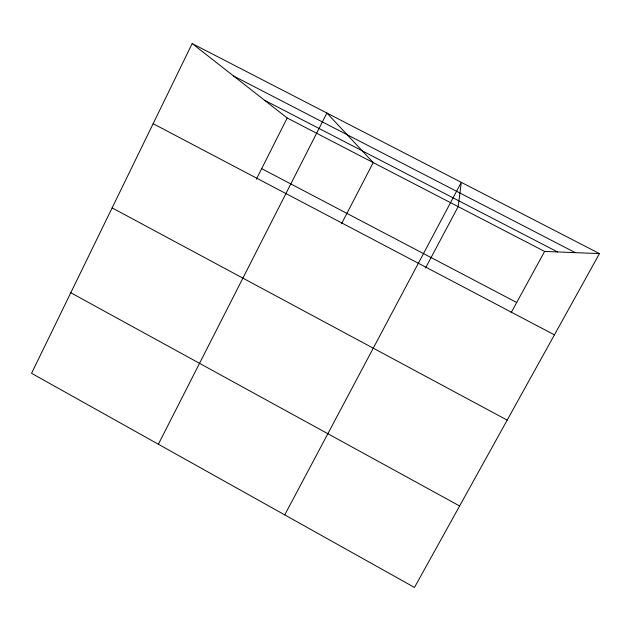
<?xml version="1.0" encoding="UTF-8"?>
<svg xmlns="http://www.w3.org/2000/svg" width="631" height="631" viewBox="0 0 631 631"><rect width="100%" height="100%" fill="white"/><g stroke="black" fill="none" stroke-linecap="round" stroke-linejoin="round"><path stroke-width="0.95" d="M192.179 43.555L31.55 373.307L414.48 587.445L599.45 253.599L192.179 43.555L287.2 118.005L544.616 251.43L599.45 253.599M256.36 179.18L287.2 118.005M158.373 444.232L326.905 113.036L373.221 162.593L341.513 223.784M284.747 514.896L461.308 182.351L458.177 206.629L425.523 267.994M511.071 312.795L544.616 251.43M233.667 76.059L575.298 252.645M264.547 100.25L557.536 251.943M261.676 168.643L516.694 302.501M153.144 123.7L554.436 334.848M112.129 207.891L507.19 420.12M70.798 292.737L459.62 505.983"/></g></svg>
